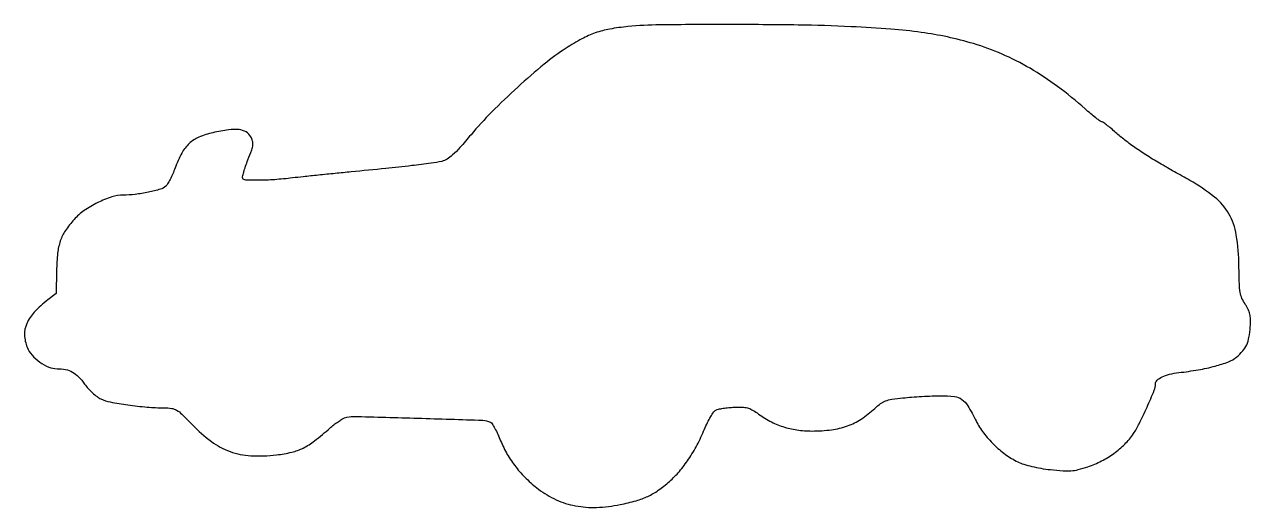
# Model space of a CAD drawing. Extents: x 0 to 502, y 0 to 198.
import ezdxf

# ---------------------------------------------------------------- set-up
doc = ezdxf.new("R2010")
doc.units = 0

msp = doc.modelspace()

# ---------------------------------------------------------------- linework, layer by layer
msp.add_lwpolyline([(247.193142, 196.919916, 0.021273), (239.766054, 195.887017, 0.038673), (233.844074, 194.324113, 0.038955), (228.262023, 191.876642, 0.021936), (221.894143, 188.103156, 0.02717), (212.947349, 181.536811, 0.012733), (202.080372, 172.140852, 0.012719), (191.416695, 161.927542, 0.020928), (183, 152.703809, -0.006595), (178.447363, 147.418059, -0.027301), (175.487713, 144.419079, -0.046325), (173.17974, 142.683315, -0.084525), (171, 141.8036, -0.020691), (166.638111, 141.038814, -0.004064), (158.740487, 140.053937, -0.003531), (148.093959, 138.890201, -0.001557), (134, 137.494614, 0.001006), (127.442485, 136.852577, 0.000868), (120.55625, 136.152286, 0.000874), (114.313386, 135.495445, 0.002537), (110, 135.011847, -0.010876), (102.6065, 134.307559, -0.016372), (96.137434, 134.04556, -0.010881), (90.853582, 134.119672, -0.250404), (89.590262, 134.853952, -0.199332), (89.491033, 135.468575, -0.010494), (90.002696, 137.436034, -0.01521), (90.749586, 139.801571, -0.010365), (91.735416, 142.44485, 0.007814), (93.272909, 146.503931, 0.055238), (93.765466, 148.551358, 0.101442), (93.646811, 150.100007, 0.057754), (92.922974, 151.840898, 0.134309), (90.975422, 153.82366, 0.105287), (88.099872, 154.768726, 0.062968), (83.839196, 154.69187, 0.018779), (77.429683, 153.516526, 0.045024), (71.70594, 151.689994, 0.088043), (67.699986, 149.096679, 0.082393), (64.667561, 145.158862, 0.035559), (61.954536, 139.095464, -0.014693), (60.997751, 136.693173, -0.016251), (59.930714, 134.431967, -0.015793), (58.901188, 132.569578, -0.076193), (58.134364, 131.637942, -0.113908), (55.923522, 130.42095, -0.017392), (51.007175, 129.209591, -0.020451), (45.567247, 128.298711, -0.031262), (40.794383, 128, 0.078441), (36.069115, 127.254104, 0.036388), (30.297804, 124.909623, 0.036102), (24.749193, 121.652761, 0.058882), (20.65283, 118.055742, 0.035537), (17.098556, 113.490656, 0.065144), (15.007268, 109.273832, 0.05702), (13.911532, 104.288999, 0.02155), (13.487639, 97.156704), (13.335614, 87.813407), (9.917807, 85.162322, 0.037927), (4.368899, 80.140827, 0.08713), (1.265684, 75.461835, 0.111381), (0.364242, 70.773281, 0.091221), (1.449808, 65.774369, 0.081579), (3.451696, 62.571184, 0.056708), (6.619661, 59.70096, 0.057776), (10.26173, 57.676098, 0.098312), (13.667035, 57, -0.048849), (17.148554, 56.659046, -0.078273), (19.945827, 55.633299, -0.072982), (22.423531, 53.736394, -0.037238), (24.945602, 50.725278, 0.029101), (26.411045, 48.916742, 0.022737), (28.197398, 47.127671, 0.023245), (30.019354, 45.611006, 0.050733), (31.570446, 44.667797, 0.063791), (35.410904, 43.405499, 0.012396), (42.621655, 42.202148, 0.013886), (50.511435, 41.308413, 0.020844), (57.433182, 41.008205, -0.034612), (60.553495, 40.786733, -0.099832), (62.588491, 40.069035, -0.060188), (64.718194, 38.421976, -0.007085), (68.933182, 34.145021, 0.042396), (76.779872, 27.233399, 0.073377), (84.430091, 23.144087, 0.073221), (92.946858, 21.433429, 0.042043), (103.435427, 21.769162, 0.029135), (109.661776, 22.865469, 0.058057), (114.358831, 24.572188, 0.049156), (119.012292, 27.50749, 0.015802), (125.302277, 32.726171, -0.014656), (126.919266, 34.074022, -0.014095), (128.633216, 35.343142, -0.01417), (130.205838, 36.375372, -0.048573), (131.302277, 36.912382, -0.096473), (134.955866, 37.524561, -0.000979), (161.272941, 36.779701, -0.000866), (187.761644, 35.932176, -0.110906), (190.928329, 35.107964, -0.132999), (191.630621, 34.466731, -0.01491), (192.74624, 32.590959, -0.017266), (193.951965, 30.230238, -0.013202), (195.111223, 27.572293, 0.035059), (197.840697, 21.992716, 0.034562), (201.334523, 16.821124, 0.033779), (205.589574, 12.073866, 0.030398), (210.590495, 7.760536, 0.056219), (217.829717, 3.434766, 0.059889), (225.699872, 0.942714, 0.056133), (234.371361, 0.292234, 0.040684), (243.996127, 1.439084, 0.018642), (250.54889, 3.023207, 0.041078), (255.372047, 4.819889, 0.044704), (259.581585, 7.27529, 0.026301), (264.151796, 10.895931, 0.035806), (268.227376, 15.043513, 0.02865), (272.008383, 20.040201, 0.026673), (275.44927, 25.817614, 0.021984), (278.503934, 32.308383, -0.016124), (279.725976, 34.986045, -0.019725), (281.044781, 37.401014, -0.018578), (282.290509, 39.317258, -0.116982), (283.157496, 40.084289, -0.06908), (284.211513, 40.473168, -0.014873), (286.128432, 40.83343, -0.015259), (288.392104, 41.119049, -0.014041), (290.732664, 41.275906, -0.017923), (293.928929, 41.285477, -0.054262), (296.080252, 40.979536, -0.064001), (297.914718, 40.252122, -0.03282), (300, 38.91272, 0.036268), (305.237913, 35.599084, 0.043723), (310.590117, 33.309856, 0.043546), (316.277255, 31.979799, 0.035502), (322.516077, 31.531523, 0.031903), (330.503713, 32.035649, 0.055055), (336.970129, 33.596262, 0.058935), (342.635536, 36.43533, 0.042954), (348.170192, 40.803423, -0.031118), (350.49614, 42.730073, -0.068661), (352.524361, 43.818309, -0.051342), (355.119271, 44.488518, -0.01142), (359.670192, 45.071099, -0.007437), (363.217205, 45.389793, -0.0045), (367.425352, 45.666814, -0.004507), (371.609589, 45.866648, -0.007898), (375.075686, 45.946082, -0.029207), (380.696543, 45.657593, -0.127541), (383.783287, 44.483776, -0.105745), (386.210087, 41.841888, -0.016991), (389.574389, 35.658657, 0.046981), (392.623785, 30.775466, 0.035805), (396.800366, 26.048768, 0.035686), (401.628094, 21.947748, 0.045533), (406.628691, 18.937702, 0.036896), (409.073817, 17.969352, 0.017042), (412.373216, 17.058905, 0.015971), (416.122124, 16.286371, 0.015026), (419.989583, 15.736485, 0.009696), (425.177855, 15.258888, 0.037684), (428.401992, 15.268334, 0.044024), (431.334986, 15.760494, 0.016754), (435.314622, 16.93831, 0.037428), (440.900406, 19.274123, 0.039066), (445.991649, 22.388486, 0.040181), (450.404341, 26.161392, 0.045141), (453.970678, 30.457382, 0.036232), (456.357642, 34.529342, 0.009834), (459.527295, 41.295308, 0.006552), (462.49196, 48.204388, 0.098374), (463, 50.761599, -0.206816), (463.659434, 52.287659, -0.074778), (465.642733, 53.661327, -0.054991), (468.671427, 54.75525, -0.031567), (472.5, 55.426735, 0.015214), (480.473194, 56.557931, 0.022376), (487.383848, 58.075051, 0.024952), (492.859233, 59.833461, 0.08492), (496.080414, 61.721118, 0.039261), (498.673312, 64.275864, 0.07182), (500.274297, 66.76849, 0.064155), (501.210884, 69.802593, 0.025769), (501.730497, 74.121191, 0.018375), (501.828214, 77.225136, 0.053262), (501.589043, 79.357466, 0.062118), (500.93164, 81.203003, 0.0325), (499.693983, 83.309288, -0.047932), (498.355381, 85.757012, -0.060308), (497.631491, 88.235348, -0.032453), (497.275774, 91.822934, -0.004991), (497.104028, 98.987927, 0.034889), (496.03162, 111.76516, 0.092153), (493.006259, 120.392518, 0.095269), (487.152491, 127.188864, 0.038981), (477, 134.014274, -0.000207), (473.8774, 135.778918, -0.000196), (470.697068, 137.579573, -0.000194), (467.88248, 139.176053, -0.000686), (466.075125, 140.205425, -0.009961), (460.399245, 143.600144, -0.011491), (455.131553, 147.065845, -0.012394), (450.470991, 150.461711, -0.019214), (446.641846, 153.640757, 0.008134), (444.718494, 155.310914, 0.011732), (442.959899, 156.719472, 0.007571), (441.457443, 157.830474, 0.156657), (440.929646, 158, -0.16104), (440.387946, 158.179117, -0.005575), (438.594275, 159.542188, -0.009909), (436.50024, 161.238312, -0.006705), (434.178746, 163.25, 0.022331), (422.942436, 172.38811, 0.027351), (411.647845, 179.843546, 0.028926), (400.198675, 185.672473, 0.031763), (388.5, 189.937151, 0.018125), (377.849015, 192.654764, 0.018955), (367.186479, 194.547336, 0.015616), (354.770379, 195.875078, 0.007141), (338.5, 196.869139, 0.008019), (316.775061, 197.536332, 0.003527), (288.009731, 197.755247, 0.002803), (260.260722, 197.615125, 0.021251)], format="xyb", close=True)

doc.saveas('drawing.dxf')
